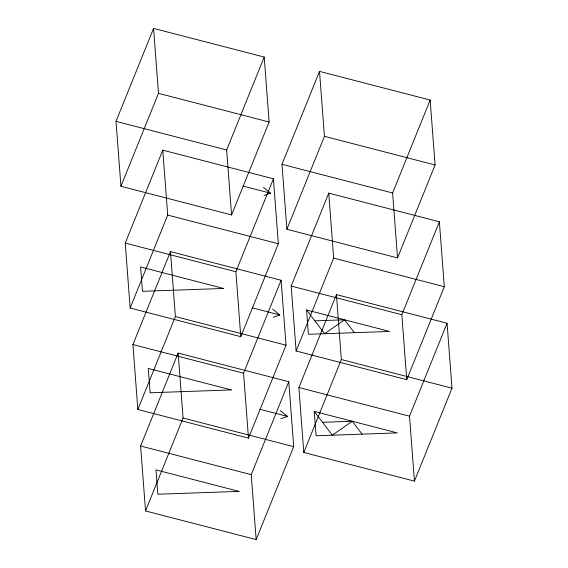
<?xml version="1.0" encoding="UTF-8"?>
<svg xmlns="http://www.w3.org/2000/svg" width="568" height="568" viewBox="0 0 568 568"><rect width="100%" height="100%" fill="white"/><g stroke="black" fill="none" stroke-linecap="round" stroke-linejoin="round"><path stroke-width="0.85" d="M116.014 121.339L153.566 28.4L264.205 57.056L269.118 121.992L231.574 214.931L120.934 186.276L116.014 121.339L226.653 149.995L231.574 214.931M120.934 186.276L158.479 93.337L153.566 28.4M125.237 243.09L162.782 150.151L273.421 178.806L278.341 243.743L240.789 336.682L130.15 308.026L125.237 243.09L235.876 271.745L240.789 336.682M130.15 308.026L167.702 215.087L162.782 150.151M132.919 344.549L170.471 251.61L281.11 280.265L286.024 345.202L248.479 438.141L137.839 409.485L132.919 344.549L243.558 373.204L248.479 438.141M226.653 149.995L264.205 57.056M137.839 409.485L175.384 316.546L170.471 251.61M140.601 446.008L178.153 353.069L288.792 381.724L293.713 446.661L256.161 539.6L145.522 510.944L140.601 446.008L251.241 474.663L256.161 539.6M235.876 271.745L273.421 178.806M281.976 164.322L319.521 71.383L430.161 100.039L435.081 164.976L397.529 257.915L286.89 229.259L281.976 164.322L392.616 192.978L397.529 257.915M145.522 510.944L183.073 418.005L178.153 353.069M286.89 229.259L324.442 136.32L319.521 71.383M243.558 373.204L281.11 280.265M291.192 286.073L328.744 193.134L439.383 221.79L444.304 286.726L406.752 379.665L296.113 351.01L291.192 286.073L401.832 314.729L406.752 379.665M296.113 351.01L333.664 258.071L328.744 193.134M251.241 474.663L288.792 381.724M298.882 387.532L336.426 294.593L447.066 323.249L451.986 388.185L414.434 481.124L303.795 452.469L298.882 387.532L409.521 416.195L414.434 481.124M392.616 192.978L430.161 100.039M303.795 452.469L341.347 359.53L336.426 294.593M401.832 314.729L439.383 221.79M409.521 416.195L447.066 323.249M354.382 332.678L344.591 319.798L324.633 333.728L306.564 309.95L389.541 331.442L308.403 334.296L306.564 309.95M362.064 434.137L352.281 421.257L332.315 435.187L314.246 411.41L397.224 432.901L316.092 435.762L314.246 411.41M263.992 195.477L270.602 193.212L263.382 187.362M273.215 317.228L279.825 314.963L272.604 309.113M280.897 418.687L287.507 416.422L280.287 410.572M314.842 320.849L344.591 319.798M322.532 422.308L352.281 421.257M158.479 93.337L269.118 121.992M324.442 136.32L435.081 164.976M242.941 186.048L270.602 193.212M167.702 215.087L278.341 243.743M333.664 258.071L444.304 286.726M252.164 307.799L279.825 314.963M175.384 316.546L286.024 345.202M341.347 359.53L451.986 388.185M259.846 409.258L287.507 416.422M183.073 418.005L293.713 446.661M223.579 288.459L142.447 291.313L140.601 266.967L223.579 288.459M231.268 389.918L150.129 392.772L148.283 368.426L231.268 389.918M238.951 491.377L157.812 494.231L155.973 469.885L238.951 491.377"/></g></svg>
